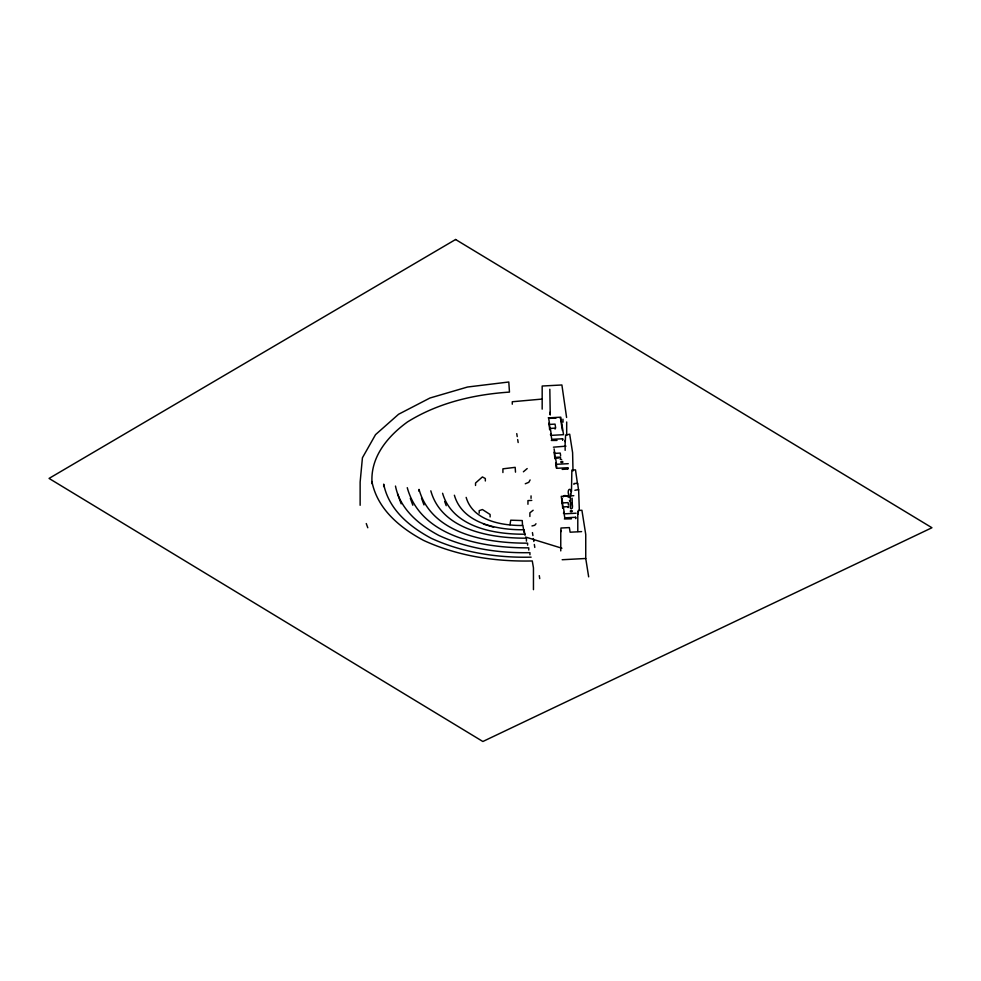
<?xml version="1.0" encoding="UTF-8"?>
<svg xmlns="http://www.w3.org/2000/svg" width="981" height="981" viewBox="0 0 981 981"><rect width="100%" height="100%" fill="white"/><g stroke="black" fill="none" stroke-linecap="round" stroke-linejoin="round"><path stroke-width="1.47" d="M562.935 419.194L563.033 422.173M577.993 514.118L578.042 511.69M570.255 507.263L570.513 498.078M568.588 494.792C566.699 487.532 572.561 487.434 570.684 494.767M530.108 479.942L528.808 482.321L525.276 483.768M533.149 510.243L529.887 512.83L529.887 516.496M578.152 511.91L578.263 510.476L581.917 510.279L585.743 534.449L585.743 558.483L588.661 576.84M372.057 483.179C370.082 457.281 387.667 436.275 407.483 421.94C438.127 402.823 473.749 394.497 509.47 392.093L508.796 382.001L467.545 387.017L429.948 398.016L398.568 414.264L375.539 434.644L362.43 457.771L360.137 482.063L360.137 505.289M573.885 484.344L573.995 483.535L577.637 483.351L578.532 490.083M574.891 490.279L578.631 489.556L579.33 510.5M535.994 523.756L534.719 525.301L531.972 525.951M549.164 422.946L549.63 429.776M555.05 429.077L555.454 428.121L550.022 428.415M554.339 451.91L554.805 458.74M560.237 458.041L560.629 457.085L555.197 457.367M562.187 501.438L562.665 508.281M568.085 507.582L568.477 506.625L563.057 506.907M569.409 500.543L570.353 501.45M570.488 507.778L570.513 508.587M570.39 510.819C569.495 512.953 574.474 511.138 571.445 510.549M550.415 434.742L550.893 433.872L551.763 439.341L562.604 438.765L562.653 440.113M555.602 463.706L556.068 462.836L556.938 468.305L567.778 467.729L567.827 469.077L562.187 469.384M563.45 513.247L563.928 512.376L564.786 517.845L575.639 517.269L575.675 518.618M523.388 471.8L527.189 468.562M560.482 458.397L560.139 459.182L561.659 459.525M561.12 461.401C559.329 462.934 564.394 462.848 562.518 461.389M565.301 441.695L565.583 435.061L569.691 434.215L572.61 452.67L573.002 470.954M570.157 494.179L570.77 494.179M542.248 399.059L512.278 401.744L512.278 404.197M548.232 417.857L560.789 417.195L563.535 434.583M550.145 418.36L556.006 418.053M549.115 423.375L550.071 429.347M563.082 434.718L551.371 435.343L550.415 429.016M557.012 440.42L551.322 440.469M565.963 446.159L553.407 447.177M554.302 452.339L555.246 458.299M555.589 457.968L558.312 458.188M568.257 463.682L556.546 464.295L555.602 458.335M573.811 495.699L561.255 496.361L562.285 503.167M563.18 496.852C564.602 492.523 570.55 500.2 570.537 496.594M531.776 500.396L527.95 500.592L527.95 504.271M562.15 501.867L563.094 507.839M576.117 513.21L564.394 513.836L563.437 507.508M571.445 518.839L564.357 518.961M581.61 531.604L570.108 532.205L569.372 527.582L560.948 528.023L560.948 531.665M562.162 559.734L585.743 558.483M571.285 508.832L572.463 507.913M525.24 534.191C494.583 534.571 452.425 527.226 442.59 493.271M531.113 557.159C496.877 557.931 462.48 552.659 431.211 538.287C409.494 526.638 388.721 509.531 383.694 484.16L383.694 486.576M483.425 524.075L493.602 527.202M525.583 537.048L561.917 548.232M572.144 502.763L572.463 506.527M466.159 497.392C472.903 520.703 501.855 525.742 522.898 525.485L524.075 532.425M454.375 495.233C462.664 523.879 498.225 530.071 524.075 529.752L525.007 535.295M444.663 501.438L446.22 505.693M430.818 490.831C441.744 530.329 491.334 538.348 526.417 538.177L526.417 541.132M421.511 498.127L423.976 504.908M407.262 487.667C420.874 537.735 484.43 548.146 528.759 547.839L528.759 550.083M410.303 498.262L412.829 505.215M395.478 486.061C400.052 509.2 419.01 524.81 438.826 535.43C467.336 548.538 498.716 553.345 529.936 552.646L529.936 554.78M397.55 493.884L401.168 503.829M366.269 523.56L367.789 527.753M577.527 484.16L575.504 469.874L571.862 470.071L571.469 491.628M560.629 419.23L562.407 430.487M567.827 468.66L567.778 467.729M575.675 518.201L575.639 517.269M562.653 439.696L562.604 438.765M560.629 455.564L560.237 453.075L554.805 453.369L554.093 448.893M568.477 505.092L568.085 502.615L562.653 502.91L561.954 498.422M549.826 389.261L550.243 414.988L549.826 412.376M555.651 427.839L555.05 424.123L549.63 424.405L548.686 418.433M555.822 465.141L556.276 467.998M516.754 433.627L517.22 436.594M517.686 439.562L518.164 442.529M532.438 532.585L532.916 535.552M533.382 538.52L533.848 541.487M534.326 544.467L534.792 547.435M539.268 575.639L539.734 578.606M577.784 514.044L577.784 531.481M572.119 498.189L572.377 507.398M566.589 417.465L561.892 384.981L542.174 386.024L542.174 409.138M566.687 421.989L566.687 435.319M565.142 440.261L565.142 450.328M560.764 530.513L560.764 550.905M560.188 417.612L560.188 418.323M533.456 589.667L533.456 567.889L532.278 560.96C495.049 561.794 457.624 556.068 423.608 540.421C399.978 527.753 377.378 509.151 371.922 481.548L371.922 483.633M531.052 495.883L531.052 498.323M527.594 545.105L527.594 543.155C487.753 543.351 431.444 534.24 419.034 489.396L419.034 491.358M522.517 525.129L522.248 520.555L510.733 520.2L509.997 524.737M515.503 472.155L515.184 467.348L502.91 468.832L502.91 472.535M490.108 516.95L490.108 514.485L482.407 509.531L479.206 510.66L479.206 513.137M485.337 480.984L485.337 478.52L482.394 476.95L475.54 483.008L475.54 485.472M455.601 239.499L49.05 478.421L482.86 741.501L931.95 527.741L455.601 239.499"/></g></svg>
